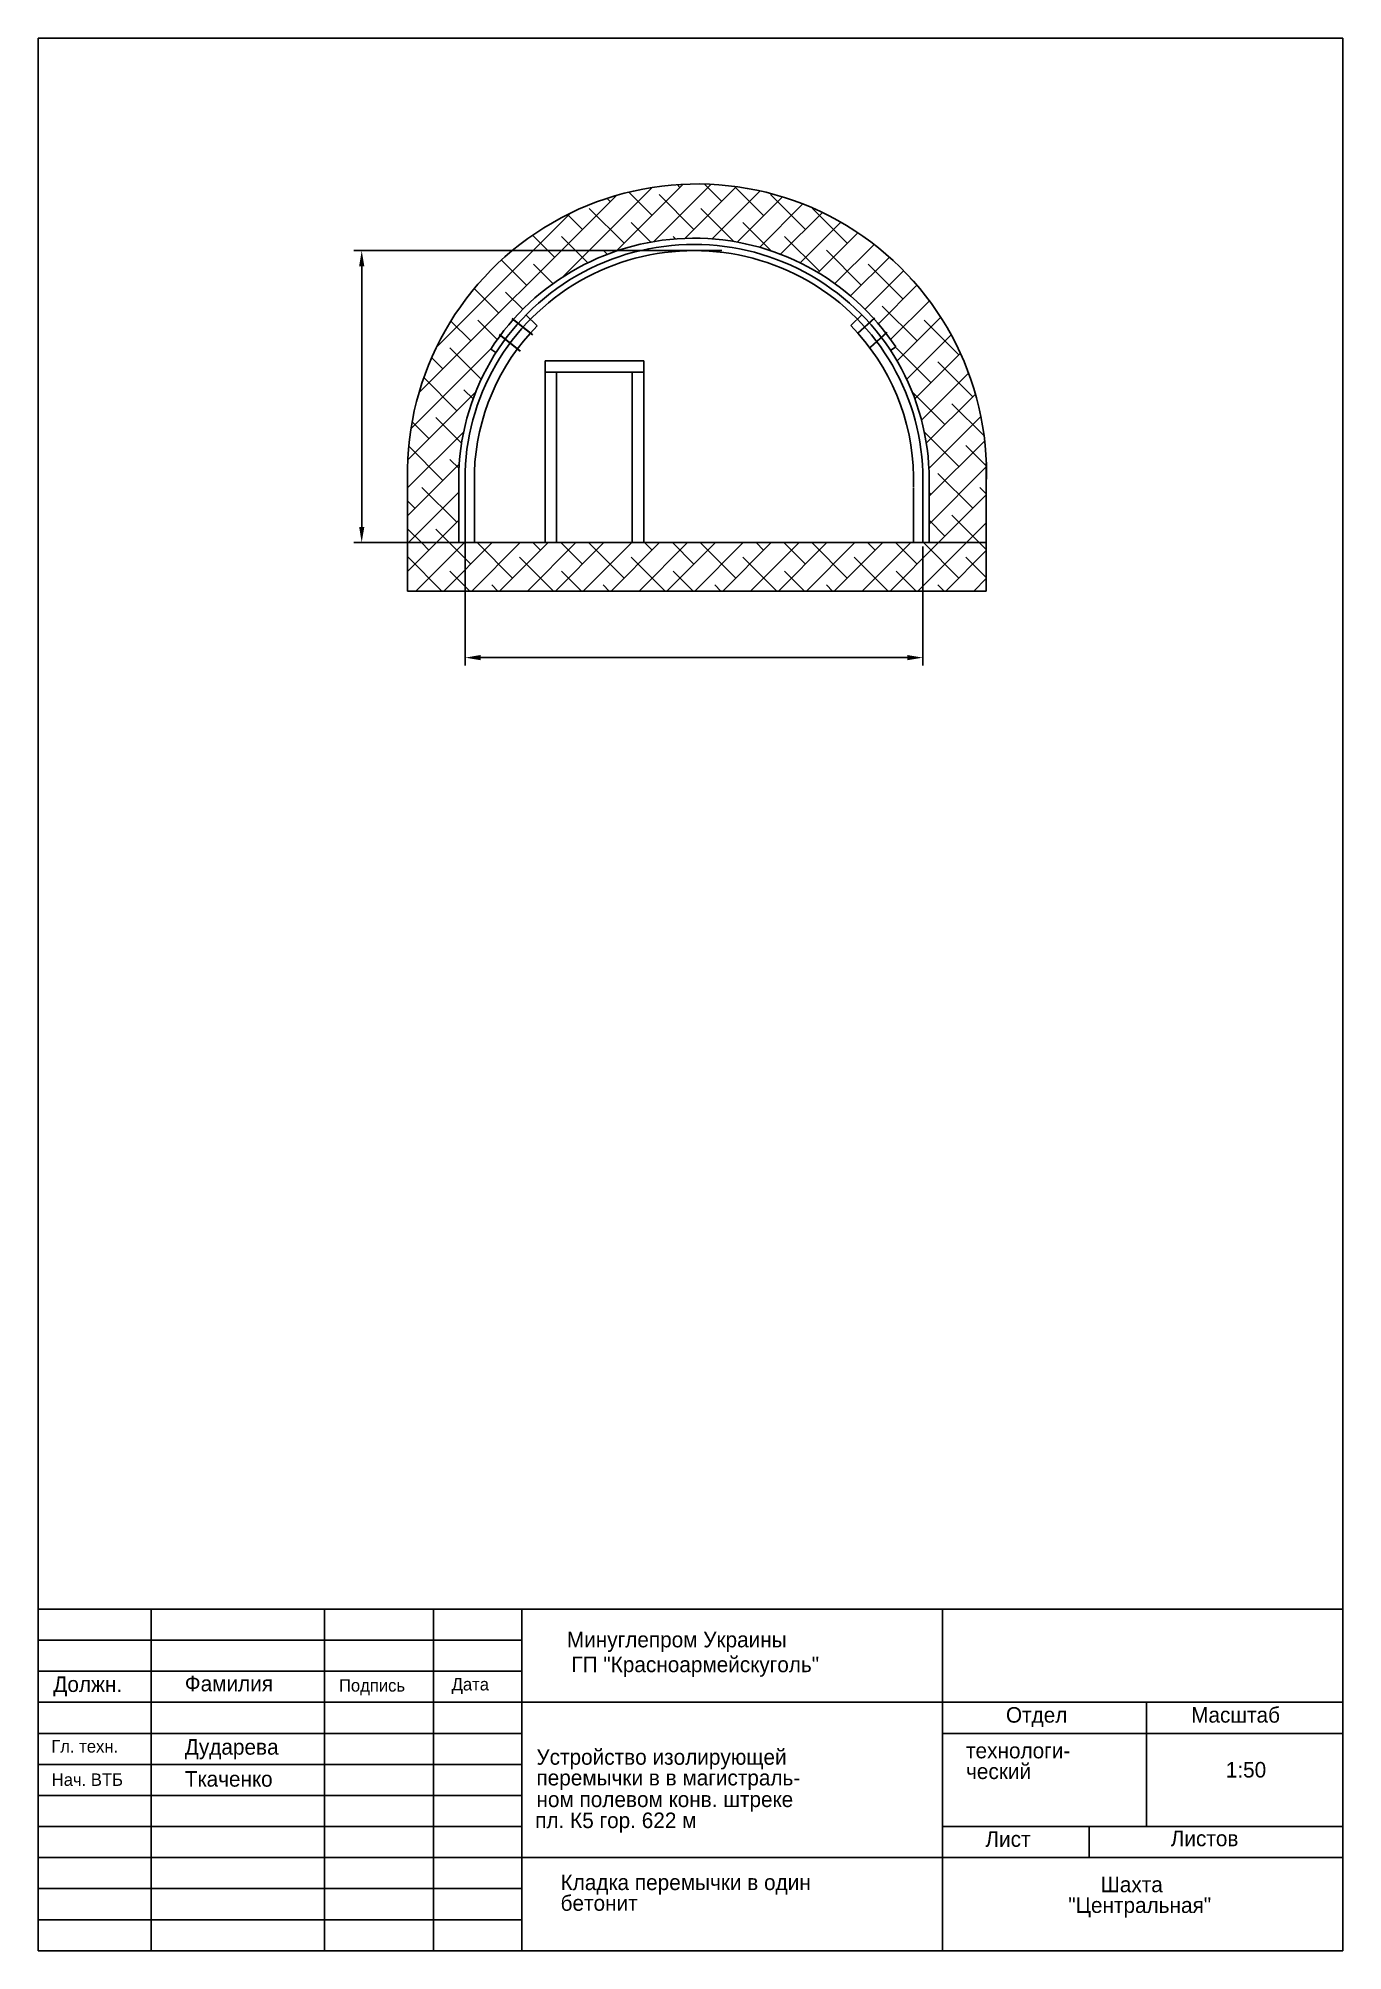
# Model space of a CAD drawing. Header units: millimetres. Extents: x 337 to 547, y -59 to 249.
import ezdxf

# ---------------------------------------------------------------- set-up
doc = ezdxf.new("R2010")
doc.units = ezdxf.units.MM
doc.dimstyles.new('ISO-25', dxfattribs={"dimtxt": 2.5, "dimasz": 2.5, "dimexe": 1.25, "dimexo": 0.625, "dimtad": 1, "dimtxsty": 'Standard', "dimcen": 2.5, "dimadec": 0, "dimazin": 0, "dimtfac": 1, "dimtmove": 0, "dimatfit": 3, "dimfxl": 0, "dimarcsym": 0})

# ---------------------------------------------------------------- blocks, each defined once
blk = doc.blocks.new('*D6')
at = {"color": 0, "lineweight": -2}
for p, q in [((405.45, 167.44), (405.45, 147.58)), ((479.13, 166.73), (479.13, 147.58)), ((476.63, 148.83), (407.95, 148.83))]:
    blk.add_line(p, q, dxfattribs=at)
at = {"color": 0}
for points in [[(407.95, 149.25), (407.95, 148.41), (405.45, 148.83)], [(476.63, 149.25), (476.63, 148.41), (479.13, 148.83)]]:
    blk.add_solid(points, dxfattribs=at)
at = {"layer": 'Defpoints', "color": 0}
for p in [(405.45, 168.07), (479.13, 167.36), (405.45, 148.83)]:
    blk.add_point(p, dxfattribs=at)
blk = doc.blocks.new('*D7')
at = {"color": 0, "lineweight": -2}
for p, q in [((446.75, 214.35), (387.55, 214.35)), ((388.8, 211.85), (388.8, 169.86)), ((445.8, 167.36), (387.55, 167.36))]:
    blk.add_line(p, q, dxfattribs=at)
at = {"color": 0}
for points in [[(388.39, 211.85), (389.22, 211.85), (388.8, 214.35)], [(388.39, 169.86), (389.22, 169.86), (388.8, 167.36)]]:
    blk.add_solid(points, dxfattribs=at)
at = {"layer": 'Defpoints', "color": 0}
for p in [(447.38, 214.35), (388.8, 167.36), (446.43, 167.36)]:
    blk.add_point(p, dxfattribs=at)

msp = doc.modelspace()

# ---------------------------------------------------------------- hatches: boundary and pattern name
h = msp.add_hatch()
h.set_pattern_fill('ANSI38', color=256, style=0)
h.paths.add_polyline_path([(396.18, 177.648), (396.18, 167.355), (404.445, 167.355), (404.445, 178.757, -0.1349998), (410.413, 197.929), (409.571, 198.469, -0.2517057), (441.73, 216.352), (441.73, 225.074, 0.4128612)])
h.paths.add_polyline_path([(474.762, 198.84), (473.927, 198.29, -0.1549431), (480.129, 176.23), (480.129, 167.355), (489.351, 167.355), (489.351, 180.217, 0.4098837), (441.73, 225.074), (441.73, 216.352, -0.2563067)])
h = msp.add_hatch()
h.set_pattern_fill('ANSI38', color=256, style=0)
h.paths.add_polyline_path([(489.351, 167.355), (396.18, 167.355), (396.18, 159.551), (489.351, 159.551)])

# ---------------------------------------------------------------- linework, layer by layer
for p, q in [((336.73, 248.545), (546.73, 248.545)), ((336.73, 248.545), (336.73, -59.354)), ((546.73, 248.545), (546.73, -59.354)), ((415.248, 203.998), (417.033, 202.248)), ((467.523, 202.282), (469.299, 204.025)), ((468.667, 201.043), (467.523, 202.282)), ((409.571, 198.469), (410.413, 197.929)), ((474.762, 198.84), (473.927, 198.29)), ((418.338, 196.635), (434.192, 196.635)), ((418.338, 196.635), (418.338, 167.355)), ((418.338, 194.768), (434.192, 194.768)), ((420.18, 194.768), (420.18, 167.355)), ((432.325, 194.768), (432.325, 167.355)), ((434.192, 196.635), (434.192, 167.355)), ((396.18, 159.551), (396.18, 178.757)), ((404.445, 167.355), (404.445, 178.757)), ((405.445, 167.355), (405.445, 178.757)), ((406.945, 167.355), (406.945, 178.757)), ((489.351, 180.217), (489.351, 159.551)), ((477.629, 167.355), (477.629, 176.23)), ((479.129, 167.355), (479.129, 176.23)), ((480.129, 167.355), (480.129, 176.23)), ((394.445, 167.355), (489.351, 167.355)), ((396.18, 167.355), (396.18, 159.551)), ((489.351, 167.355), (396.18, 167.355)), ((489.351, 159.551), (489.351, 167.355)), ((396.18, 159.551), (489.351, 159.551)), ((336.73, -4.354), (546.73, -4.354)), ((354.884, -4.354), (354.884, -59.354)), ((382.787, -4.354), (382.787, -59.354)), ((400.377, -4.354), (400.377, -59.354)), ((414.561, -4.354), (414.561, -59.354)), ((482.294, -4.354), (482.294, -59.354)), ((336.73, -9.354), (414.561, -9.354)), ((336.73, -14.354), (414.561, -14.354)), ((336.73, -19.354), (546.73, -19.354)), ((515.125, -19.354), (515.125, -39.354)), ((336.73, -24.354), (414.561, -24.354)), ((482.294, -24.354), (546.73, -24.354)), ((336.73, -29.354), (414.561, -29.354)), ((336.73, -34.354), (414.561, -34.354)), ((336.73, -39.354), (414.561, -39.354)), ((482.294, -39.354), (546.73, -39.354)), ((505.928, -39.354), (505.928, -44.354)), ((336.73, -44.354), (546.73, -44.354)), ((336.73, -49.354), (414.561, -49.354)), ((336.73, -54.354), (414.561, -54.354)), ((336.73, -59.354), (546.73, -59.354))]:
    msp.add_line(p, q)
at = {"lineweight": 30}
for p, q in [((412.957, 203.444), (416.271, 200.797)), ((471.352, 203.455), (468.619, 201)), ((410.914, 200.874), (414.307, 198.164)), ((473.341, 201.172), (470.662, 198.765))]:
    msp.add_line(p, q, dxfattribs=at)
for centre, radius, start, end in [((442.778, 178.48), 46.605, 357.86365, 181.02337), ((442.287, 177.493), 38.863, 33.3178, 147.33387), ((442.287, 177.493), 37.863, 358.08761, 178.08761), ((442.287, 177.493), 36.863, 358.08761, 178.08761), ((442.287, 177.493), 35.363, 135.57199, 178.08761), ((442.287, 177.493), 35.363, 358.08761, 41.7561)]:
    msp.add_arc(centre, radius, start, end)

# ---------------------------------------------------------------- texts
for s, height, p in [('Минуглепром Украины', 2.5, (421.831, -10.509)), ('ГП "Красноармейскуголь"', 2.5, (422.558, -14.505)), ('Должн.', 2.5, (339.152, -17.691)), ('Фамилия', 2.5, (360.324, -17.595)), ('Подпись', 2, (385.138, -17.634)), ('Дата', 2, (403.281, -17.448)), ('Отдел', 2.5, (492.512, -22.631)), ('Масштаб', 2.5, (522.325, -22.631)), ('Гл. техн.', 2, (338.829, -27.442)), ('Дударева', 2.5, (360.324, -27.79)), ('Устройство изолирующей', 2.5, (416.932, -29.408)), ('технологи-', 2.5, (486.087, -28.378)), ('Ткаченко', 2.5, (360.324, -32.939)), ('перемычки в в магистраль-', 2.5, (416.932, -32.741)), ('ческий', 2.5, (486.087, -31.712)), ('1:50', 2.5, (527.9, -31.464)), ('Нач. ВТБ', 2, (338.899, -32.807)), ('ном полевом конв. штреке', 2.5, (416.932, -36.221)), ('пл. К5 гор. 622 м', 2.5, (416.733, -39.606)), ('Лист', 2.5, (489.206, -42.625)), ('Листов', 2.5, (519.039, -42.527)), ('Кладка перемычки в один', 2.5, (420.817, -49.587)), ('Шахта', 2.5, (507.777, -49.931)), ('бетонит', 2.5, (420.817, -52.92)), ('"Центральная"', 2.5, (502.539, -53.264))]:
    msp.add_text(s, height=height).set_placement(p)

# ---------------------------------------------------------------- dimensions: what is measured, and where the dimension line sits
dim = msp.add_linear_dim(base=(388.803, 167.355), p1=(447.377, 214.352), p2=(446.426, 167.355), angle=90, text='  ', dimstyle='ISO-25')
dim.commit()
dim.dimension.update_dxf_attribs({"geometry": '*D7', "text_midpoint": (388.803, 190.854), "dimtype": 160})
dim = msp.add_linear_dim(base=(405.445, 148.83), p1=(479.129, 167.355), p2=(405.445, 168.066), text='   ', dimstyle='ISO-25', override={"dimjust": 4})
dim.commit()
dim.dimension.update_dxf_attribs({"geometry": '*D6', "text_midpoint": (442.144, 148.83), "dimtype": 160})

doc.saveas('drawing.dxf')
